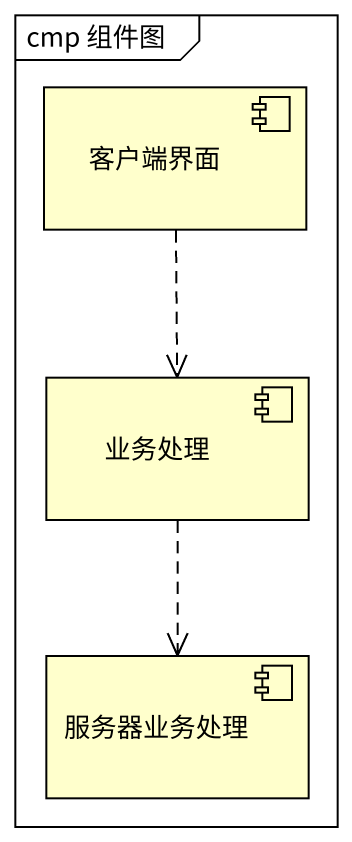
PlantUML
@startuml
mainframe cmp 组件图
component 客户端界面
component 业务处理
component 服务器业务处理
客户端界面 ..> 业务处理
业务处理 ..> 服务器业务处理
@enduml
